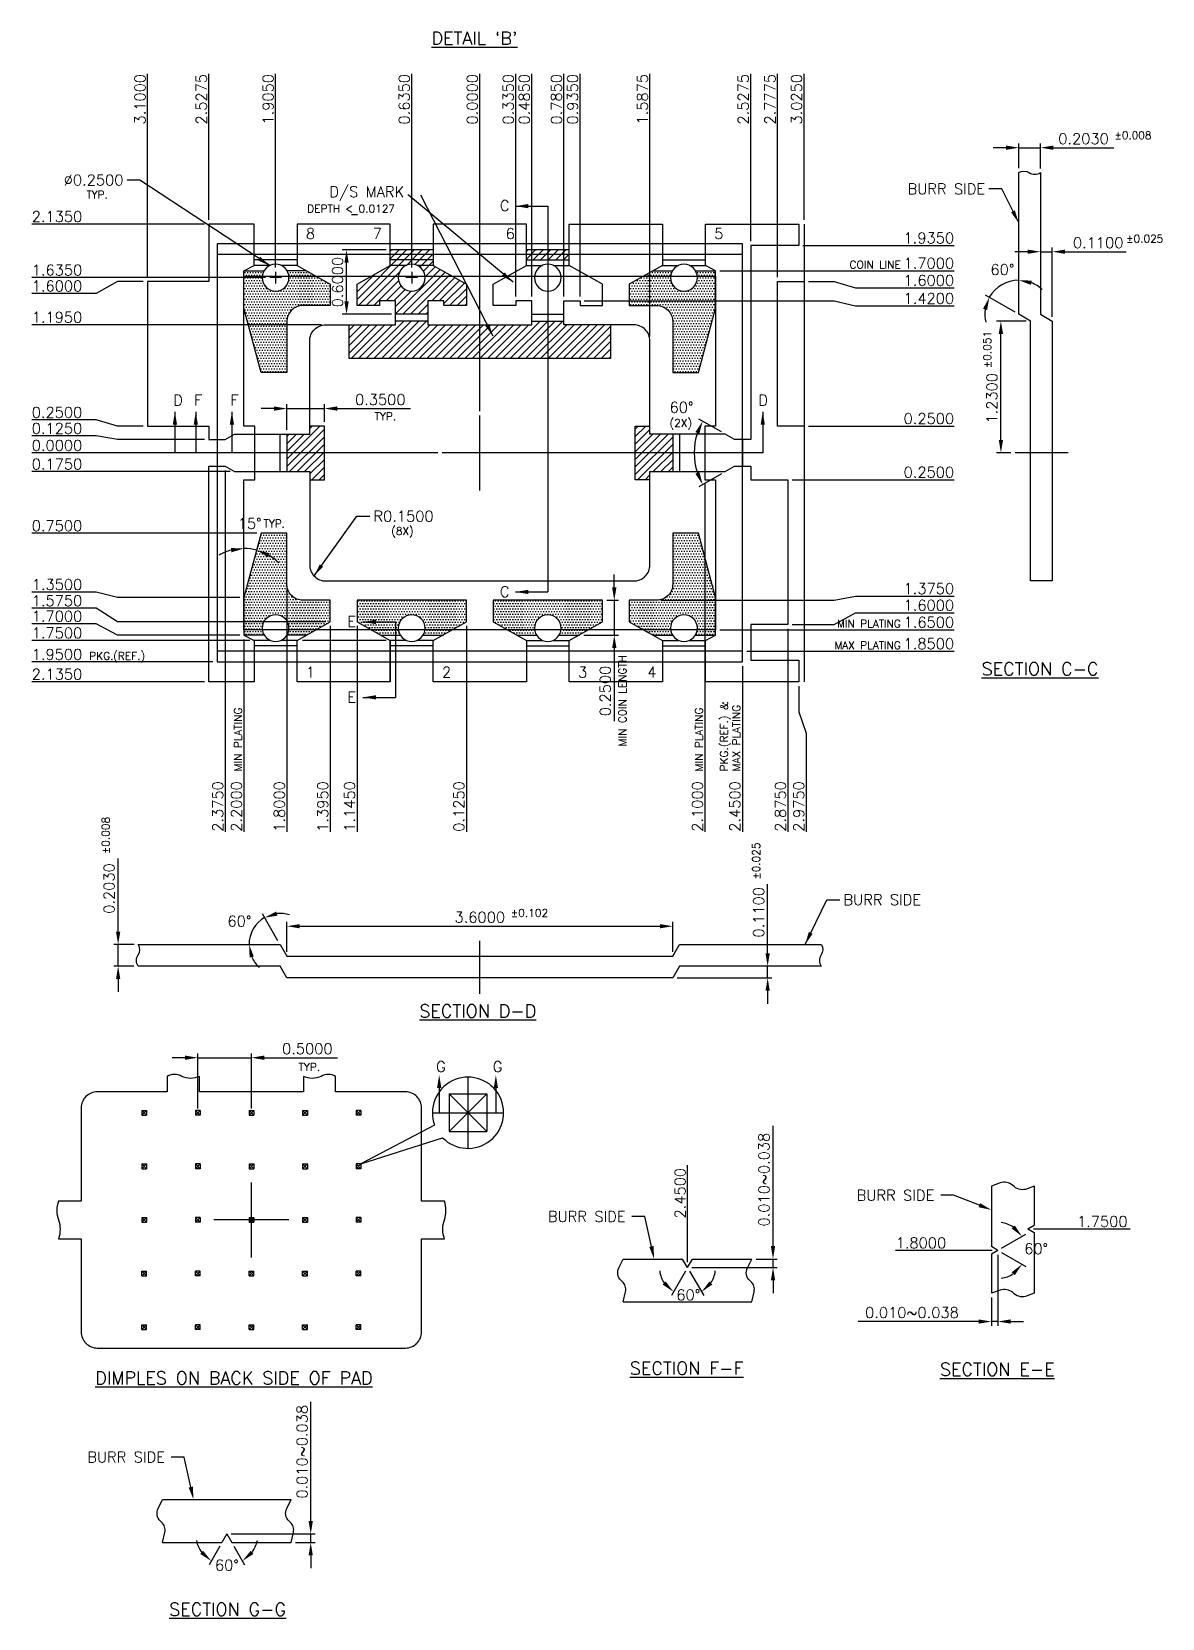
# Model space of a CAD drawing. Extents: x 282 to 546, y 13 to 383.
import ezdxf
from ezdxf.enums import TextEntityAlignment as Align
from ezdxf.lldxf.tags import DXFTag

# ---------------------------------------------------------------- set-up
doc = ezdxf.new("R2010")
doc.units = 0
doc.header["$LTSCALE"] = 8
doc.header["$MEASUREMENT"] = 0
for name, color, linetype in [('CEN', 2, 'CENTER'), ('COIN-LINE', 4, 'Continuous'), ('DIM', 7, 'Continuous'), ('LF-LINE', 1, 'Continuous'), ('PKG-OUT', 3, 'HIDDEN')]:
    doc.layers.add(name, color=color, linetype=linetype)
doc.styles.add('ROMANS', font='romans', dxfattribs={"height": 2.5})
doc.styles.add('SIMPLEX', font='SIMPLEX', dxfattribs={"height": 2.5})
doc.styles.get("Standard").update_dxf_attribs({"font": 'SIMPLEX', "height": 3})
tags = doc.linetypes.add('CENTER', pattern=[2, 1.25, -0.25, 0.25, -0.25]).pattern_tags.tags
tags[10:11] = [DXFTag(74, 4), DXFTag(75, 0), DXFTag(340, '0'), DXFTag(46, 1.0), DXFTag(50, 0.0), DXFTag(44, 0.0), DXFTag(45, 0.0)]
tags[8:9] = [DXFTag(74, 4), DXFTag(75, 0), DXFTag(340, '0'), DXFTag(46, 1.0), DXFTag(50, 0.0), DXFTag(44, 0.0), DXFTag(45, 0.0)]
tags[6:7] = [DXFTag(74, 4), DXFTag(75, 0), DXFTag(340, '0'), DXFTag(46, 1.0), DXFTag(50, 0.0), DXFTag(44, 0.0), DXFTag(45, 0.0)]
tags[4:5] = [DXFTag(74, 4), DXFTag(75, 0), DXFTag(340, '0'), DXFTag(46, 1.0), DXFTag(50, 0.0), DXFTag(44, 0.0), DXFTag(45, 0.0)]
tags = doc.linetypes.add('HIDDEN', pattern=[0.375, 0.25, -0.125]).pattern_tags.tags
tags[6:7] = [DXFTag(74, 4), DXFTag(75, 0), DXFTag(340, '0'), DXFTag(46, 1.0), DXFTag(50, 0.0), DXFTag(44, 0.0), DXFTag(45, 0.0)]
tags[4:5] = [DXFTag(74, 4), DXFTag(75, 0), DXFTag(340, '0'), DXFTag(46, 1.0), DXFTag(50, 0.0), DXFTag(44, 0.0), DXFTag(45, 0.0)]
doc.dimstyles.get("Standard").update_dxf_attribs({"dimtxt": 0.18, "dimasz": 0.18, "dimexe": 0.18, "dimexo": 0.0625, "dimgap": 0.09, "dimtad": 0, "dimtih": 1, "dimtoh": 1, "dimdec": 4, "dimzin": 0, "dimdsep": 46, "dimtxsty": 'Standard', "dimcen": 0.09, "dimadec": 0, "dimazin": 0, "dimtfac": 1, "dimtdec": 4, "dimtofl": 0, "dimtmove": 0, "dimatfit": 3, "dimfxl": 1, "dimtolj": 1, "dimtzin": 0, "dimarcsym": 0})
pattern_1 = [(0, (272, 8.4643), (0.3125, 0.625), [0, -0.625])]

# ---------------------------------------------------------------- blocks, each defined once
blk = doc.blocks.new('INT2')
for p, q in [((-1.705, 1.8), (-2.105, 1.8)), ((-0.435, 1.8), (-0.835, 1.8)), ((0.435, 1.8), (0.835, 1.8)), ((1.705, 1.8), (2.105, 1.8)), ((-0.485, 1.294), (-0.785, 1.294)), ((-0.485, 1.23), (-0.785, 1.23)), ((0.485, 1.294), (0.785, 1.294)), ((0.485, 1.23), (0.785, 1.23)), ((-1.864, 0.175), (-1.864, -0.175)), ((-1.8, 0.175), (-1.8, -0.175)), ((1.8, 0.175), (1.8, -0.175)), ((1.864, 0.175), (1.864, -0.175)), ((-2.45, 0.125), (-2.45, -0.125)), ((2.45, 0.125), (2.45, -0.125)), ((-0.835, -2.135), (-0.835, -1.75)), ((0.835, -2.135), (0.835, -1.75)), ((-1.705, -1.8), (-2.105, -1.8)), ((-0.435, -1.8), (-0.835, -1.8)), ((0.435, -1.8), (0.835, -1.8)), ((1.705, -1.8), (2.105, -1.8))]:
    blk.add_line(p, q)
for points in [[(-0.935, 1.42), (-0.935, 1.375), (-1.145, 1.375), (-1.145, 1.575), (-0.835, 1.75), (-0.835, 2.135), (-1.705, 2.135), (-1.705, 1.75), (-1.395, 1.575), (-1.395, 1.375), (-1.65, 1.375, 0.414214), (-1.8, 1.225), (-1.8, 0.75), (-2.039, 0.75), (-2.2, 1.35), (-2.2, 1.7), (-2.105, 1.75), (-2.105, 2.135), (-2.975, 2.135), (-2.975, 1.935), (-2.528, 1.935), (-2.528, 0.125), (-2.375, 0.125), (-2.288, 0.175), (-1.587, 0.175), (-1.587, 1.045, -0.414214), (-1.437, 1.195), (-0.785, 1.195), (-0.785, 1.42)], [(3.1, 1.6), (3.1, 0.25), (2.527, 0.25), (2.527, 0.125), (2.375, 0.125), (2.288, 0.175), (1.587, 0.175), (1.587, 1.045, 0.414214), (1.437, 1.195), (0.785, 1.195), (0.785, 1.42), (0.935, 1.42), (0.935, 1.375), (1.145, 1.375), (1.145, 1.575), (0.835, 1.75), (0.835, 2.135), (1.705, 2.135), (1.705, 1.75), (1.395, 1.575), (1.395, 1.375), (1.65, 1.375, -0.414214), (1.8, 1.225), (1.8, 0.75), (2.039, 0.75), (2.2, 1.35), (2.2, 1.7), (2.105, 1.75), (2.105, 2.135), (2.527, 2.135), (2.527, 1.6)], [(-2.528, -0.25), (-2.875, -0.25), (-2.875, -1.6), (-2.528, -1.6), (-2.528, -1.935), (-2.975, -1.935), (-2.975, -2.135), (-2.105, -2.135), (-2.105, -1.75), (-2.2, -1.7), (-2.2, -1.35), (-2.039, -0.75), (-1.8, -0.75), (-1.8, -1.225, 0.414214), (-1.65, -1.375), (-1.395, -1.375), (-1.395, -1.575), (-1.705, -1.75), (-1.705, -2.135), (-0.835, -2.135), (-0.835, -1.75), (-1.145, -1.575), (-1.145, -1.375), (-0.125, -1.375), (-0.125, -1.575), (-0.435, -1.75), (-0.435, -2.135), (0.435, -2.135), (0.435, -1.75), (0.125, -1.575), (0.125, -1.375), (1.145, -1.375), (1.145, -1.575), (0.835, -1.75), (0.835, -2.135), (1.705, -2.135), (1.705, -1.75), (1.395, -1.575), (1.395, -1.375), (1.65, -1.375, 0.414214), (1.8, -1.225), (1.8, -0.75), (2.039, -0.75), (2.2, -1.35), (2.2, -1.7), (2.105, -1.75), (2.105, -2.135), (2.527, -2.135), (2.527, -0.125), (2.375, -0.125), (2.288, -0.175), (1.587, -0.175), (1.587, -1.045, -0.414214), (1.437, -1.195), (-1.437, -1.195, -0.414214), (-1.587, -1.045), (-1.587, -0.175), (-2.288, -0.175), (-2.375, -0.125), (-2.528, -0.125)]]:
    blk.add_lwpolyline(points, format="xyb", close=True)
blk.add_lwpolyline([(-0.125, 1.575), (-0.435, 1.75), (-0.435, 2.135), (0.435, 2.135), (0.435, 1.75), (0.125, 1.575), (0.125, 1.375), (0.335, 1.375), (0.335, 1.42), (0.485, 1.42), (0.485, 1.195), (-0.485, 1.195), (-0.485, 1.42), (-0.335, 1.42), (-0.335, 1.375), (-0.125, 1.375)], close=True)
blk.add_lwpolyline([(-3.025, 0.25), (-2.778, 0.25), (-2.778, 1.6), (-3.025, 1.6)])
for centre in [(-1.905, 1.635), (-0.635, 1.635), (0.635, 1.635), (1.905, 1.635), (-1.905, -1.635), (-0.635, -1.635), (0.635, -1.635), (1.905, -1.635)]:
    blk.add_circle(centre, 0.125)
at = {"layer": 'COIN-LINE'}
for p, q in [((-2.012, 1.7), (-2.2, 1.7)), ((-1.616, 1.7), (-1.798, 1.7)), ((1.616, 1.7), (1.798, 1.7)), ((2.2, 1.7), (2.012, 1.7)), ((-2.012, -1.7), (-2.2, -1.7)), ((-1.616, -1.7), (-1.798, -1.7)), ((-0.742, -1.7), (-0.93, -1.7)), ((-0.346, -1.7), (-0.528, -1.7)), ((0.528, -1.7), (0.34, -1.7)), ((0.924, -1.7), (0.742, -1.7)), ((1.616, -1.7), (1.798, -1.7)), ((2.012, -1.7), (2.2, -1.7))]:
    blk.add_line(p, q, dxfattribs=at)
at = {"layer": 'PKG-OUT'}
for p, q in [((-1.954, 1.75), (-2.105, 1.75)), ((-1.705, 1.75), (-1.856, 1.75)), ((-0.684, 1.75), (-0.835, 1.75)), ((-0.435, 1.75), (-0.586, 1.75)), ((0.435, 1.75), (0.586, 1.75)), ((0.684, 1.75), (0.835, 1.75)), ((1.705, 1.75), (1.856, 1.75)), ((1.954, 1.75), (2.105, 1.75)), ((-1.954, -1.75), (-2.105, -1.75)), ((-1.705, -1.75), (-1.856, -1.75)), ((-0.684, -1.75), (-0.835, -1.75)), ((-0.435, -1.75), (-0.586, -1.75)), ((0.435, -1.75), (0.586, -1.75)), ((0.684, -1.75), (0.835, -1.75)), ((1.705, -1.75), (1.856, -1.75)), ((1.954, -1.75), (2.105, -1.75))]:
    blk.add_line(p, q, dxfattribs=at)
blk.add_lwpolyline([(-2.45, -1.95), (-2.45, 1.95), (2.45, 1.95), (2.45, -1.95)], close=True, dxfattribs=at)

msp = doc.modelspace()

# ---------------------------------------------------------------- hatches: boundary and pattern name
h = msp.add_hatch()
h.set_pattern_fill('ANSI31', color=256, scale=10, style=0)
h.set_pattern_definition([(45, (272, 8.4643), (-0.8838835, 0.8838835), [])])
h.paths.add_polyline_path([(375.92, 331.38), (375.92, 332.47), (365.92, 332.47), (365.92, 331.38)])
h.paths.add_polyline_path([(375.92, 330.13), (375.92, 331.38), (365.92, 331.38), (365.92, 330.13)])
h.paths.add_polyline_path([(365.92, 330.13), (365.92, 328.88), (369.69, 328.88, -0.204124), (372.14, 328.88), (375.92, 328.88), (375.92, 330.13)])
h.paths.add_polyline_path([(365.92, 328.88), (361.49, 326.38), (367.81, 326.38, -0.268108), (369.69, 328.88)])
h.paths.add_polyline_path([(361.49, 326.38), (358.17, 324.51), (358.17, 319.51), (363.42, 319.51), (363.42, 320.63), (367.17, 320.63), (367.17, 317.47), (374.67, 317.47), (374.67, 320.63), (378.42, 320.63), (378.42, 319.51), (383.67, 319.51), (383.67, 324.51), (380.35, 326.38), (374.02, 326.38, -0.030082), (374.04, 326.01, -1.062029), (367.81, 326.38)])
h.paths.add_polyline_path([(380.35, 326.38), (375.92, 328.88), (372.14, 328.88, -0.268108), (374.02, 326.38)])
h.paths.add_polyline_path([(407.67, 331.38), (407.67, 332.47), (397.67, 332.47), (397.67, 331.38)])
h.paths.add_polyline_path([(407.67, 330.13), (407.67, 331.38), (397.67, 331.38), (397.67, 330.13)])
h.paths.add_polyline_path([(389.92, 319.51), (395.17, 319.51), (395.17, 320.63), (398.92, 320.63), (398.92, 317.47), (406.42, 317.47), (406.42, 320.63), (410.17, 320.63), (410.17, 319.51), (415.42, 319.51), (415.42, 324.51), (407.67, 328.88), (403.89, 328.88, -0.300614), (405.79, 326.01, -1), (399.54, 326.01, -0.300614), (401.44, 328.88), (397.67, 328.88), (389.92, 324.51)])
h.paths.add_polyline_path([(399.56, 326.38, -0.268108), (401.44, 328.88), (397.67, 328.88), (393.24, 326.38)], flags=17)
h.paths.add_polyline_path([(398.92, 320.63), (398.92, 317.47), (406.42, 317.47), (406.42, 320.63), (410.17, 320.63), (410.17, 319.51), (415.42, 319.51), (415.42, 324.51), (412.1, 326.38), (405.77, 326.38, -0.030082), (405.79, 326.01, -1.062029), (399.56, 326.38), (393.24, 326.38), (389.92, 324.51), (389.92, 319.51), (395.17, 319.51), (395.17, 320.63)], flags=17)
h.paths.add_polyline_path([(412.1, 326.38), (407.67, 328.88), (403.89, 328.88, -0.268108), (405.77, 326.38)], flags=17)
h.paths.add_polyline_path([(386.79, 307.13), (386.79, 315.01), (374.67, 315.01), (374.67, 315.88), (367.17, 315.88), (367.17, 315.01), (356.29, 315.01), (356.29, 307.13)])
h.paths.add_polyline_path([(417.29, 307.13), (417.29, 315.01), (406.42, 315.01), (406.42, 315.88), (398.92, 315.88), (398.92, 315.01), (386.79, 315.01), (386.79, 307.13)])
h = msp.add_hatch()
h.set_pattern_fill('ANSI31', color=256, scale=10, style=0)
h.set_pattern_definition([(45, (272, 0), (-0.8838835, 0.8838835), [])])
h.paths.add_polyline_path([(350.54, 291.38), (347.1, 291.38), (347.1, 289.51), (341.79, 289.51), (341.79, 285.13), (350.54, 285.13)])
h.paths.add_polyline_path([(350.54, 285.13), (341.79, 285.13), (341.79, 280.76), (347.1, 280.76), (347.1, 278.88), (350.54, 278.88)])
h.paths.add_polyline_path([(431.79, 289.51), (426.48, 289.51), (426.48, 291.38), (423.04, 291.38), (423.04, 285.13), (431.79, 285.13)])
h.paths.add_polyline_path([(431.79, 285.13), (423.04, 285.13), (423.04, 278.88), (426.48, 278.88), (426.48, 280.76), (431.79, 280.76)])
at = {"layer": 'COIN-LINE'}
h = msp.add_hatch(dxfattribs=at)
h.set_pattern_fill('DOTS', color=256, scale=10, style=0)
h.set_pattern_definition(pattern_1)
h.paths.add_polyline_path([(331.79, 327.63), (331.79, 326.38), (336.06, 326.38, -0.107046), (336.5, 327.63)])
h.paths.add_polyline_path([(341.84, 327.63, -0.107046), (342.27, 326.38), (348.6, 326.38), (346.38, 327.63)])
h.paths.add_polyline_path([(342.27, 326.38, -0.030082), (342.29, 326.01, -1), (336.04, 326.01), (331.79, 326.01), (331.79, 318.88), (332.83, 315.01), (341.79, 315.01), (341.79, 315.76, -0.414214), (345.54, 319.51), (351.92, 319.51), (351.92, 324.51), (348.6, 326.38)])
h.paths.add_polyline_path([(336.04, 326.01, -0.030082), (336.06, 326.38), (331.79, 326.38), (331.79, 326.01)])
h.paths.add_polyline_path([(332.83, 315.01), (335.81, 303.88), (341.79, 303.88), (341.79, 315.01)])
h = msp.add_hatch(dxfattribs=at)
h.set_pattern_fill('DOTS', color=256, scale=10, style=0)
h.set_pattern_definition(pattern_1)
h.paths.add_polyline_path([(439.42, 310.02), (439.42, 326.38), (437.52, 326.38, -0.030082), (437.54, 326.01, -0.48712), (433.67, 322.97), (433.67, 303.88), (437.77, 303.88)])
h.paths.add_polyline_path([(441.79, 318.88), (441.79, 326.38), (439.42, 326.38), (439.42, 310.02)])
h.paths.add_polyline_path([(433.67, 322.97, -0.344881), (431.29, 326.01, -0.030082), (431.31, 326.38), (426.48, 326.38), (426.48, 319.51), (428.04, 319.51, -0.414214), (431.79, 315.76), (431.79, 303.88), (433.67, 303.88)])
h.paths.add_polyline_path([(426.48, 319.51), (426.48, 326.38), (424.99, 326.38), (421.67, 324.51), (421.67, 319.51)])
h.paths.add_polyline_path([(424.99, 326.38), (426.48, 326.38), (426.48, 327.22)])
h.paths.add_polyline_path([(431.31, 326.38, -0.107046), (431.75, 327.63), (427.2, 327.63), (426.48, 327.22), (426.48, 326.38)])
h.paths.add_polyline_path([(439.42, 326.38), (439.42, 327.63), (437.09, 327.63, -0.107046), (437.52, 326.38)])
h.paths.add_polyline_path([(441.79, 326.38), (441.79, 327.63), (439.42, 327.63), (439.42, 326.38)])
h = msp.add_hatch(dxfattribs=at)
h.set_pattern_fill('DOTS', color=256, scale=10, style=0)
h.set_pattern_definition(pattern_1)
h.paths.add_polyline_path([(335.81, 266.38), (331.79, 251.38), (331.79, 245.76), (336.43, 245.76, -0.825852), (342.27, 243.88), (348.6, 243.88), (351.92, 245.76), (351.92, 250.76), (345.54, 250.76, -0.414214), (341.79, 254.51), (341.79, 266.38)])
h.paths.add_polyline_path([(336.06, 243.88, -0.030082), (336.04, 244.26, -0.125821), (336.43, 245.76), (331.79, 245.76), (331.79, 243.88)], flags=0)
h.paths.add_polyline_path([(336.5, 242.63, -0.107046), (336.06, 243.88), (331.79, 243.88), (331.79, 242.63)])
h.paths.add_polyline_path([(346.38, 242.63), (348.6, 243.88), (342.27, 243.88, -0.107046), (341.84, 242.63)])
h = msp.add_hatch(dxfattribs=at)
h.set_pattern_fill('DOTS', color=256, scale=10, style=0)
h.set_pattern_definition(pattern_1)
h.paths.add_polyline_path([(431.79, 254.51, -0.414214), (428.04, 250.76), (421.67, 250.76), (421.67, 245.76), (424.99, 243.88), (431.31, 243.88, -0.030082), (431.29, 244.26, -1.062029), (437.52, 243.88), (439.29, 243.88), (439.29, 260.71), (437.77, 266.38), (431.79, 266.38)])
h.paths.add_polyline_path([(439.29, 243.88), (441.79, 243.88), (441.79, 251.38), (439.29, 260.71)])
h.paths.add_polyline_path([(441.79, 242.63), (441.79, 243.88), (439.29, 243.88), (439.29, 242.63)])
h.paths.add_polyline_path([(439.29, 242.63), (439.29, 243.88), (437.52, 243.88, -0.107046), (437.09, 242.63)])
h.paths.add_polyline_path([(431.75, 242.63, -0.107046), (431.31, 243.88), (424.99, 243.88), (427.2, 242.63)])
h = msp.add_hatch(dxfattribs=at)
h.set_pattern_fill('DOTS', color=256, scale=10, style=0)
h.set_pattern_definition([(0, (272, 0), (0.3125, 0.625), [0, -0.625])])
h.paths.add_polyline_path([(383.67, 250.76), (358.17, 250.76), (358.17, 245.76), (361.49, 243.88), (367.81, 243.88, -0.030082), (367.79, 244.26, -1), (374.04, 244.26, -0.030082), (374.02, 243.88), (380.35, 243.88), (383.67, 245.76)])
h.paths.add_polyline_path([(367.81, 243.88), (361.49, 243.88), (363.7, 242.63), (368.25, 242.63, -0.107046)])
h.paths.add_polyline_path([(380.35, 243.88), (374.02, 243.88, -0.107046), (373.59, 242.63), (378.13, 242.63)])
h.paths.add_polyline_path([(415.42, 250.76), (389.92, 250.76), (389.92, 245.76), (393.24, 243.88), (399.56, 243.88, -0.030082), (399.54, 244.26, -1), (405.79, 244.26, -0.030082), (405.77, 243.88), (412.1, 243.88), (415.42, 245.76)])
h.paths.add_polyline_path([(399.56, 243.88), (393.24, 243.88), (395.45, 242.63), (400, 242.63, -0.107046)])
h.paths.add_polyline_path([(412.1, 243.88), (405.77, 243.88, -0.107046), (405.34, 242.63), (409.88, 242.63)])

# ---------------------------------------------------------------- linework, layer by layer
for p, q in [((375.92, 332.47), (365.92, 332.47)), ((407.67, 332.47), (397.67, 332.47)), ((455.18, 100.11), (455.18, 128.14)), ((451.24, 97.11), (456.18, 97.11)), ((455.18, 95.11), (455.18, 97.11)), ((436.24, 95.11), (456.18, 95.11)), ((455.18, 92.11), (455.18, 89.11))]:
    msp.add_line(p, q)
for points in [[(417.29, 315.01), (417.29, 307.13), (356.29, 307.13), (356.29, 315.01)], [(347.1, 278.88), (350.54, 278.88), (350.54, 291.38), (347.1, 291.38)], [(426.48, 278.88), (423.04, 278.88), (423.04, 291.38), (426.48, 291.38)]]:
    msp.add_lwpolyline(points)
for points in [[(454.68, 100.11), (455.68, 100.11), (455.18, 97.11)], [(454.68, 92.11), (455.68, 92.11), (455.18, 95.11)]]:
    msp.add_solid(points)
at = {"layer": 'CEN'}
for p, q in [((462.42, 338.51), (462.42, 231.76)), ((340.55, 326.01), (337.79, 326.01)), ((339.17, 327.39), (339.17, 324.63)), ((372.3, 326.01), (369.54, 326.01)), ((370.92, 327.39), (370.92, 324.63)), ((386.79, 276.38), (386.79, 293.88)), ((452.79, 285.13), (378.04, 285.13)), ((523.99, 285.13), (511.68, 285.13)), ((386.79, 158.98), (386.79, 171.29)), ((384.04, 139.52), (384.04, 122.9)), ((375.73, 131.21), (392.34, 131.21)), ((333.53, 97.47), (333.53, 114.97)), ((342.28, 106.22), (324.78, 106.22))]:
    msp.add_line(p, q, dxfattribs=at)
at = {"layer": 'COIN-LINE'}
for p, q in [((309.29, 345.51), (309.29, 350.51)), ((323.6, 345.51), (323.6, 350.51)), ((339.17, 345.51), (339.17, 350.51)), ((370.92, 345.51), (370.92, 350.51)), ((386.79, 345.51), (386.79, 350.51)), ((395.17, 345.51), (395.17, 350.51)), ((398.92, 345.51), (398.92, 350.51)), ((406.42, 345.51), (406.42, 350.51)), ((410.17, 345.51), (410.17, 350.51)), ((426.48, 345.51), (426.48, 350.51)), ((449.98, 345.51), (449.98, 350.51)), ((456.23, 345.51), (456.23, 350.51)), ((462.42, 345.51), (462.42, 350.51)), ((302.29, 338.51), (297.29, 338.51)), ((469.42, 333.51), (474.42, 333.51)), ((302.29, 326.01), (297.29, 326.01)), ((469.42, 327.63), (474.42, 327.63)), ((302.29, 325.13), (297.29, 322.31)), ((469.42, 325.13), (474.42, 323.62)), ((469.42, 320.63), (474.42, 319.42)), ((302.29, 315.01), (297.29, 315.01)), ((302.29, 291.38), (297.29, 292.82)), ((302.29, 288.26), (297.29, 289.08)), ((469.42, 291.38), (474.42, 291.38)), ((302.29, 285.13), (297.29, 285.13)), ((302.29, 280.76), (297.29, 280.76)), ((469.42, 278.88), (474.42, 278.88)), ((302.29, 266.38), (297.29, 266.38)), ((302.29, 251.38), (297.29, 252.67)), ((469.42, 250.76), (474.42, 251.72)), ((302.29, 245.76), (297.29, 248.9)), ((302.29, 242.63), (297.29, 245.27)), ((469.42, 245.13), (474.42, 247.84)), ((302.29, 241.38), (297.29, 241.38)), ((469.42, 243.88), (474.42, 243.88)), ((469.42, 238.88), (474.42, 238.88)), ((302.29, 236.38), (297.29, 236.38)), ((302.29, 231.76), (297.29, 231.76)), ((327.42, 224.76), (327.42, 219.76)), ((331.79, 224.76), (331.79, 219.76)), ((341.79, 224.76), (341.79, 219.76)), ((351.92, 224.76), (351.92, 219.76)), ((358.17, 224.76), (358.17, 219.76)), ((383.67, 224.76), (383.67, 219.76)), ((439.29, 224.76), (439.29, 219.76)), ((448.04, 224.76), (448.04, 219.76)), ((458.67, 224.76), (458.67, 219.76)), ((461.17, 224.76), (462.92, 219.76))]:
    msp.add_line(p, q, dxfattribs=at)
for points in [[(515.24, 255.26), (515.24, 315.88), (512.49, 317.47), (512.49, 350.52, -0.290764), (514.93, 350.5, 0.296651), (517.56, 350.5), (517.56, 317.47), (520.31, 315.88), (520.31, 255.26)], [(307.15, 170.48), (340.2, 170.48), (341.79, 167.73), (431.79, 167.73), (433.38, 170.48), (466.43, 170.48, -0.290764), (466.41, 168.03, 0.296651), (466.41, 165.41), (433.38, 165.41), (431.79, 162.66), (341.79, 162.66), (340.2, 165.41), (307.12, 165.41, -0.296651), (307.12, 168.03, 0.290764)]]:
    msp.add_lwpolyline(points, format="xyb", close=True, dxfattribs=at)
at = {"layer": 'DIM'}
for p, q in [((309.29, 350.51), (309.29, 373.51)), ((323.6, 350.51), (323.6, 373.51)), ((339.17, 350.51), (339.17, 373.51)), ((370.92, 350.51), (370.92, 373.51)), ((386.79, 350.51), (386.79, 373.51)), ((395.17, 350.51), (395.17, 373.51)), ((398.92, 350.51), (398.92, 373.51)), ((406.42, 350.51), (406.42, 373.51)), ((410.17, 350.51), (410.17, 373.51)), ((426.48, 350.51), (426.48, 373.51)), ((449.98, 350.51), (449.98, 373.51)), ((456.23, 350.51), (456.23, 373.51)), ((462.42, 350.51), (462.42, 373.51)), ((509.49, 356.32), (506.49, 356.32)), ((512.49, 351.52), (512.49, 357.32)), ((512.49, 356.32), (517.56, 356.32)), ((517.56, 351.5), (517.56, 357.32)), ((520.56, 356.32), (534.64, 356.32)), ((309.29, 326.13), (309.29, 345.51)), ((323.6, 339.51), (323.6, 345.51)), ((339.17, 328.39), (339.17, 345.51)), ((370.92, 328.39), (370.92, 345.51)), ((386.79, 294.88), (386.79, 345.51)), ((395.17, 321.63), (395.17, 345.51)), ((398.92, 321.63), (398.92, 345.51)), ((406.42, 321.63), (406.42, 345.51)), ((410.17, 321.63), (410.17, 345.51)), ((426.48, 312.26), (426.48, 345.51)), ((449.98, 334.51), (449.98, 345.51)), ((456.23, 326.13), (456.23, 345.51)), ((462.42, 339.51), (462.42, 345.51)), ((356.84, 340.73), (358.24, 340.73)), ((297.29, 338.51), (282.29, 338.51)), ((322.6, 338.51), (302.29, 338.51)), ((462.17, 333.51), (469.42, 333.51)), ((474.42, 333.51), (497.42, 333.51)), ((520.31, 316.88), (520.31, 333.06)), ((364.92, 332.47), (354.72, 332.47)), ((355.72, 320.47), (355.72, 329.47)), ((514.56, 332.06), (511.56, 332.06)), ((517.56, 332.06), (520.31, 332.06)), ((523.31, 332.06), (537.58, 332.06)), ((297.29, 326.01), (282.29, 326.01)), ((336.79, 326.01), (302.29, 326.01)), ((442.79, 327.63), (469.42, 327.63)), ((474.42, 327.63), (497.42, 327.63)), ((297.29, 322.31), (282.29, 322.31)), ((308.29, 325.13), (302.29, 325.13)), ((463.42, 325.13), (469.42, 325.13)), ((474.42, 323.62), (497.42, 323.62)), ((411.17, 320.63), (469.42, 320.63)), ((474.42, 319.42), (497.42, 319.42)), ((511.62, 317.97), (504.76, 321.93)), ((297.29, 315.01), (282.29, 315.01)), ((349.85, 315.01), (302.29, 315.01)), ((366.17, 317.47), (354.72, 317.47)), ((514.24, 315.88), (507.33, 315.88)), ((508.33, 288.13), (508.33, 312.88)), ((341.79, 290.51), (341.79, 296.47)), ((350.54, 292.38), (350.54, 296.47)), ((297.29, 292.82), (282.29, 292.82)), ((338.79, 295.47), (335.79, 295.47)), ((341.79, 295.47), (350.54, 295.47)), ((353.54, 295.47), (370.62, 295.47)), ((443.14, 290.01), (437.9, 293.03)), ((297.29, 289.08), (282.29, 289.08)), ((308.29, 291.38), (302.29, 291.38)), ((463.42, 291.38), (469.42, 291.38)), ((474.42, 291.38), (497.42, 291.38)), ((297.29, 285.13), (282.29, 285.13)), ((322.6, 288.26), (302.29, 288.26)), ((377.04, 285.13), (302.29, 285.13)), ((510.68, 285.13), (507.33, 285.13)), ((297.29, 280.76), (282.29, 280.76)), ((328.58, 280.76), (302.29, 280.76)), ((327.42, 281.01), (327.42, 224.76)), ((443.14, 280.26), (437.9, 277.24)), ((439.29, 277.88), (439.29, 224.76)), ((459.67, 278.88), (469.42, 278.88)), ((474.42, 278.88), (497.42, 278.88)), ((297.29, 266.38), (282.29, 266.38)), ((334.81, 266.38), (302.29, 266.38)), ((418.16, 253.76), (418.16, 256.76)), ((297.29, 252.67), (282.29, 252.67)), ((341.79, 254.13), (341.79, 224.76)), ((474.42, 251.72), (497.42, 251.72)), ((297.29, 248.9), (282.29, 248.9)), ((330.79, 251.38), (302.29, 251.38)), ((416.42, 250.76), (419.16, 250.76)), ((418.16, 250.76), (418.16, 242.63)), ((429.04, 250.76), (469.42, 250.76)), ((297.29, 245.27), (282.29, 245.27)), ((350.92, 245.76), (302.29, 245.76)), ((351.92, 244.76), (351.92, 224.76)), ((358.17, 244.76), (358.17, 224.76)), ((383.67, 244.76), (383.67, 224.76)), ((459.67, 245.13), (469.42, 245.13)), ((474.42, 247.84), (497.42, 247.84)), ((297.29, 241.38), (282.29, 241.38)), ((330.79, 242.63), (302.29, 242.63)), ((333.17, 241.38), (302.29, 241.38)), ((331.79, 241.63), (331.79, 224.76)), ((364.92, 241.38), (345.47, 241.38)), ((411.04, 242.63), (419.16, 242.63)), ((442.79, 243.88), (469.42, 243.88)), ((458.67, 244.13), (458.67, 224.76)), ((474.42, 243.88), (497.42, 243.88)), ((418.16, 239.63), (418.16, 222.55)), ((449.04, 238.88), (469.42, 238.88)), ((474.42, 238.88), (497.42, 238.88)), ((297.29, 236.38), (282.29, 236.38)), ((324.54, 236.38), (302.29, 236.38)), ((448.04, 235.38), (448.04, 224.76)), ((297.29, 231.76), (282.29, 231.76)), ((322.6, 231.76), (302.29, 231.76)), ((461.17, 230.76), (461.17, 224.76)), ((327.42, 219.76), (327.42, 196.76)), ((331.79, 219.76), (331.79, 196.76)), ((341.79, 219.76), (341.79, 196.76)), ((351.92, 219.76), (351.92, 196.76)), ((358.17, 219.76), (358.17, 196.76)), ((383.67, 219.76), (383.67, 196.76)), ((439.29, 219.76), (439.29, 196.76)), ((448.04, 219.76), (448.04, 196.76)), ((458.67, 219.76), (458.67, 196.76)), ((462.92, 219.76), (462.92, 196.76)), ((302.44, 173.48), (302.44, 190.56)), ((453.93, 168.41), (453.93, 184.53)), ((339.7, 171.35), (336.09, 177.61)), ((341.79, 168.73), (341.79, 175.73)), ((344.79, 174.73), (428.79, 174.73)), ((431.79, 168.73), (431.79, 175.73)), ((306.15, 170.48), (301.44, 170.48)), ((302.44, 165.41), (302.44, 170.48)), ((306.12, 165.41), (301.44, 165.41)), ((453.93, 162.66), (453.93, 165.41)), ((302.44, 162.41), (302.44, 159.41)), ((432.79, 162.66), (454.93, 162.66)), ((453.93, 159.66), (453.93, 156.66)), ((321.03, 132.22), (321.03, 145.06)), ((333.53, 132.22), (333.53, 145.06)), ((318.03, 144.06), (315.03, 144.06)), ((321.03, 144.06), (333.53, 144.06)), ((336.53, 144.06), (353.61, 144.06)), ((377.33, 137.02), (377.33, 131.21)), ((390.54, 137.02), (390.54, 131.21)), ((435.24, 96.39), (435.24, 118.96)), ((497.3, 111.98), (494.3, 111.98)), ((503.31, 109.65), (497.3, 111.98)), ((425.29, 107.02), (422.29, 107.02)), ((426.82, 100.04), (425.29, 107.02)), ((515.9, 104.12), (538.46, 104.12)), ((508.47, 99.62), (514.13, 102.89)), ((506.32, 99.12), (483.75, 99.12)), ((507.61, 98.12), (507.61, 81.52)), ((508.47, 98.62), (514.13, 95.36)), ((434.74, 94.24), (431.48, 88.59)), ((435.74, 94.24), (439.01, 88.59)), ((506.11, 88.12), (506.11, 81.52)), ((503.11, 82.52), (475.07, 82.52)), ((507.61, 82.52), (506.11, 82.52)), ((510.61, 82.52), (513.61, 82.52)), ((347.36, 38.98), (347.36, 63.81)), ((317.85, 50.9), (314.85, 50.9)), ((319.38, 43.91), (317.85, 50.9)), ((347.36, 35.98), (347.36, 38.98)), ((326.15, 30.11), (323.66, 25.81)), ((328.84, 32.98), (348.36, 32.98)), ((329.46, 30.11), (331.94, 25.81)), ((343.84, 30.98), (348.36, 30.98)), ((347.36, 30.98), (347.36, 32.98)), ((347.36, 27.98), (347.36, 24.98))]:
    msp.add_line(p, q, dxfattribs=at)
for centre, radius, start, end in [((512.49, 317.47), 7.93, 90, 150), ((512.49, 317.47), 7.93, 46.3684, 68.1842), ((512.49, 317.47), 7.93, 171.8158, 193.6316), ((451.58, 285.13), 14.79, 161.6403, 198.3597), ((331.79, 251.38), 11.46, 75, 90), ((331.79, 251.38), 11.46, 105.0437, 120.0874), ((331.79, 251.38), 11.46, 44.9126, 59.9563), ((340.2, 170.48), 7.23, 72.0944, 96.0472), ((340.2, 170.48), 7.23, 120, 180), ((340.2, 170.48), 7.23, 203.9528, 227.9056), ((507.61, 99.12), 6.53, 56.5755, 83.1509), ((435.24, 95.11), 6.53, 186.8491, 213.4245), ((435.24, 95.11), 6.53, 326.5755, 353.1509), ((507.61, 99.12), 6.53, 276.8491, 303.4245), ((327.8, 32.98), 7.28, 192.4094, 216.2047), ((327.8, 32.98), 7.28, 323.7953, 347.5906)]:
    msp.add_arc(centre, radius, start, end, dxfattribs=at)
for points in [[(509.49, 356.82), (509.49, 355.82), (512.49, 356.32)], [(520.56, 356.82), (520.56, 355.82), (517.56, 356.32)], [(355.22, 329.47), (356.22, 329.47), (355.72, 332.47)], [(514.56, 332.56), (514.56, 331.56), (517.56, 332.06)], [(523.31, 332.56), (523.31, 331.56), (520.31, 332.06)], [(515.34, 324.34), (515.53, 325.32), (512.49, 325.4)], [(355.22, 320.47), (356.22, 320.47), (355.72, 317.47)], [(504.17, 318.76), (505.11, 318.43), (505.62, 321.43)], [(507.83, 312.88), (508.83, 312.88), (508.33, 315.88)], [(338.79, 295.97), (338.79, 294.97), (341.79, 295.47)], [(353.54, 295.97), (353.54, 294.97), (350.54, 295.47)], [(437.08, 290), (438, 289.59), (438.77, 292.53)], [(507.83, 288.13), (508.83, 288.13), (508.33, 285.13)], [(438, 280.68), (437.08, 280.27), (438.77, 277.74)], [(328.75, 262.94), (328.88, 261.95), (331.79, 262.84)], [(337.34, 260.84), (337.72, 261.76), (334.76, 262.45)], [(417.66, 253.76), (418.66, 253.76), (418.16, 250.76)], [(417.66, 239.63), (418.66, 239.63), (418.16, 242.63)], [(339.6, 177.19), (339.29, 178.14), (336.59, 176.74)], [(344.79, 175.23), (344.79, 174.23), (341.79, 174.73)], [(428.79, 175.23), (428.79, 174.23), (431.79, 174.73)], [(301.94, 173.48), (302.94, 173.48), (302.44, 170.48)], [(333.11, 167.44), (334.09, 167.65), (332.98, 170.48)], [(453.43, 168.41), (454.43, 168.41), (453.93, 165.41)], [(301.94, 162.41), (302.94, 162.41), (302.44, 165.41)], [(453.43, 159.66), (454.43, 159.66), (453.93, 162.66)], [(318.03, 144.56), (318.03, 143.56), (321.03, 144.06)], [(336.53, 144.56), (336.53, 143.56), (333.53, 144.06)], [(376.83, 137.02), (377.83, 137.02), (377.33, 140.02)], [(377.45, 138.91), (377.51, 138.91), (377.48, 139.09)], [(390.04, 137.02), (391.04, 137.02), (390.54, 140.02)], [(390.66, 138.91), (390.72, 138.91), (390.69, 139.09)], [(503.49, 110.12), (503.13, 109.19), (506.11, 108.57)], [(511.57, 104.91), (510.84, 104.23), (513.26, 102.39)], [(427.31, 100.14), (426.33, 99.93), (427.46, 97.11)], [(510.84, 94.02), (511.57, 93.33), (513.26, 95.86)], [(429.45, 91.15), (430.14, 91.87), (431.98, 89.45)], [(440.35, 91.87), (441.03, 91.15), (438.51, 89.45)], [(503.11, 83.02), (503.11, 82.02), (506.11, 82.52)], [(510.61, 83.02), (510.61, 82.02), (507.61, 82.52)], [(319.87, 44.01), (318.89, 43.8), (320.02, 40.98)], [(346.86, 35.98), (347.86, 35.98), (347.36, 32.98)], [(346.86, 27.98), (347.86, 27.98), (347.36, 30.98)], [(322.26, 29.05), (321.6, 28.31), (324.16, 26.68)], [(334.01, 28.31), (333.34, 29.05), (331.44, 26.68)]]:
    msp.add_solid(points, dxfattribs=at)
at = {"layer": 'LF-LINE'}
for p, q in [((506.11, 114.12), (506.11, 99.99)), ((516.11, 114.12), (516.11, 104.99)), ((514.61, 104.12), (516.11, 104.99)), ((514.61, 104.12), (516.11, 103.26)), ((507.61, 99.12), (506.11, 99.99)), ((516.11, 103.26), (516.11, 89.12)), ((420.24, 97.11), (434.09, 97.11)), ((435.24, 95.11), (434.09, 97.11)), ((435.24, 95.11), (436.4, 97.11)), ((436.4, 97.11), (450.24, 97.11)), ((507.61, 99.12), (506.11, 98.26)), ((506.11, 98.26), (506.11, 89.12)), ((420.24, 87.11), (450.24, 87.11)), ((312.8, 40.98), (342.8, 40.98)), ((312.8, 30.98), (326.65, 30.98)), ((327.8, 32.98), (326.65, 30.98)), ((327.8, 32.98), (328.96, 30.98)), ((328.96, 30.98), (342.8, 30.98))]:
    msp.add_line(p, q, dxfattribs=at)
msp.add_lwpolyline([(288.53, 110.6, 0.1704), (288.53, 106.22, -0.1704), (288.53, 101.85), (293.84, 101.85), (293.84, 80.1, 0.414214), (297.59, 76.35), (369.46, 76.35, 0.414214), (373.21, 80.1), (373.21, 101.85), (378.53, 101.85, -0.1704), (378.53, 106.22, 0.1704), (378.53, 110.6), (373.21, 110.6), (373.21, 132.35, 0.414214), (369.46, 136.1), (353.15, 136.1), (353.15, 139.7, 0.279721), (349.78, 139.7, -0.228862), (345.65, 139.7), (345.65, 136.1), (321.4, 136.1), (321.4, 139.7, -0.228862), (317.28, 139.7, 0.279721), (313.9, 139.7), (313.9, 136.1), (297.59, 136.1, 0.414214), (293.84, 132.35), (293.84, 110.6)], format="xyb", close=True, dxfattribs=at)
for points in [[(516.11, 114.12), (514.46, 113.48, -0.276131), (511.43, 113.99), (511.09, 114.28, 0.266054), (508.15, 114.84), (506.11, 114.12)], [(420.24, 87.11), (420.77, 89.47, 0.266901), (420.03, 91.85), (419.75, 92.11, -0.334362), (419.22, 95.07), (420.24, 97.11)], [(450.24, 87.11), (450.77, 89.47, 0.266901), (450.03, 91.85), (449.75, 92.11, -0.334362), (449.22, 95.07), (450.24, 97.11)], [(516.11, 89.12), (514.46, 88.48, -0.276131), (511.43, 88.99), (511.09, 89.28, 0.266054), (508.15, 89.84), (506.11, 89.12)], [(312.8, 30.98), (313.33, 33.34, 0.266901), (312.59, 35.72), (312.31, 35.99, -0.334362), (311.78, 38.95), (312.8, 40.98)], [(342.8, 30.98), (343.33, 33.34, 0.266901), (342.59, 35.72), (342.31, 35.99, -0.334362), (341.78, 38.95), (342.8, 40.98)]]:
    msp.add_lwpolyline(points, format="xyb", dxfattribs=at)
at = {"layer": 'PKG-OUT'}
for p, q in [((448.04, 331.38), (325.54, 331.38)), ((448.04, 238.88), (325.54, 238.88)), ((379.65, 135.6), (388.42, 135.6)), ((379.65, 126.82), (388.42, 135.6)), ((379.65, 135.6), (388.42, 126.82)), ((379.65, 135.6), (379.65, 126.82)), ((388.42, 135.6), (388.42, 126.82)), ((307.98, 131.77), (309.07, 130.67)), ((307.98, 130.67), (309.07, 131.77)), ((307.98, 131.77), (309.07, 131.77)), ((307.98, 131.77), (307.98, 130.67)), ((307.98, 130.67), (309.07, 130.67)), ((309.07, 131.77), (309.07, 130.67)), ((321.57, 131.77), (320.48, 130.67)), ((321.57, 130.67), (320.48, 131.77)), ((320.48, 131.77), (320.48, 130.67)), ((321.57, 131.77), (320.48, 131.77)), ((321.57, 130.67), (320.48, 130.67)), ((321.57, 131.77), (321.57, 130.67)), ((332.98, 131.77), (332.98, 130.67)), ((332.98, 131.77), (334.07, 131.77)), ((332.98, 130.67), (334.07, 131.77)), ((332.98, 131.77), (334.07, 130.67)), ((332.98, 130.67), (334.07, 130.67)), ((334.07, 131.77), (334.07, 130.67)), ((345.48, 131.77), (345.48, 130.67)), ((345.48, 131.77), (346.57, 131.77)), ((345.48, 130.67), (346.57, 131.77)), ((345.48, 131.77), (346.57, 130.67)), ((345.48, 130.67), (346.57, 130.67)), ((346.57, 131.77), (346.57, 130.67)), ((359.07, 131.77), (357.98, 131.77)), ((357.98, 131.77), (357.98, 130.67)), ((359.07, 130.67), (357.98, 131.77)), ((359.07, 131.77), (357.98, 130.67)), ((359.07, 130.67), (357.98, 130.67)), ((359.07, 131.77), (359.07, 130.67)), ((379.65, 126.82), (388.42, 126.82)), ((307.98, 119.27), (309.07, 118.17)), ((307.98, 118.17), (309.07, 119.27)), ((307.98, 119.27), (309.07, 119.27)), ((307.98, 119.27), (307.98, 118.17)), ((309.07, 119.27), (309.07, 118.17)), ((321.57, 119.27), (320.48, 118.17)), ((321.57, 118.17), (320.48, 119.27)), ((320.48, 119.27), (320.48, 118.17)), ((321.57, 119.27), (320.48, 119.27)), ((321.57, 119.27), (321.57, 118.17)), ((332.98, 119.27), (332.98, 118.17)), ((332.98, 119.27), (334.07, 119.27)), ((332.98, 118.17), (334.07, 119.27)), ((332.98, 119.27), (334.07, 118.17)), ((334.07, 119.27), (334.07, 118.17)), ((345.48, 119.27), (345.48, 118.17)), ((345.48, 119.27), (346.57, 119.27)), ((345.48, 118.17), (346.57, 119.27)), ((345.48, 119.27), (346.57, 118.17)), ((346.57, 119.27), (346.57, 118.17)), ((359.07, 119.27), (357.98, 119.27)), ((357.98, 119.27), (357.98, 118.17)), ((359.07, 118.17), (357.98, 119.27)), ((359.07, 119.27), (357.98, 118.17)), ((359.07, 119.27), (359.07, 118.17)), ((307.98, 118.17), (309.07, 118.17)), ((321.57, 118.17), (320.48, 118.17)), ((332.98, 118.17), (334.07, 118.17)), ((345.48, 118.17), (346.57, 118.17)), ((359.07, 118.17), (357.98, 118.17)), ((307.98, 106.77), (307.98, 105.67)), ((307.98, 106.77), (309.07, 106.77)), ((307.98, 105.67), (309.07, 106.77)), ((307.98, 106.77), (309.07, 105.67)), ((307.98, 105.67), (309.07, 105.67)), ((309.07, 106.77), (309.07, 105.67)), ((321.57, 106.77), (320.48, 105.67)), ((321.57, 105.67), (320.48, 106.77)), ((320.48, 106.77), (320.48, 105.67)), ((321.57, 106.77), (320.48, 106.77)), ((321.57, 105.67), (320.48, 105.67)), ((321.57, 106.77), (321.57, 105.67)), ((332.98, 106.77), (334.07, 105.67)), ((332.98, 105.67), (334.07, 106.77)), ((332.98, 106.77), (334.07, 106.77)), ((332.98, 106.77), (332.98, 105.67)), ((332.98, 105.67), (334.07, 105.67)), ((334.07, 106.77), (334.07, 105.67)), ((345.48, 106.77), (345.48, 105.67)), ((345.48, 106.77), (346.57, 106.77)), ((345.48, 105.67), (346.57, 106.77)), ((345.48, 106.77), (346.57, 105.67)), ((345.48, 105.67), (346.57, 105.67)), ((346.57, 106.77), (346.57, 105.67)), ((359.07, 106.77), (357.98, 105.67)), ((359.07, 105.67), (357.98, 106.77)), ((357.98, 106.77), (357.98, 105.67)), ((359.07, 106.77), (357.98, 106.77)), ((359.07, 105.67), (357.98, 105.67)), ((359.07, 106.77), (359.07, 105.67)), ((307.98, 93.17), (307.98, 94.27)), ((307.98, 94.27), (309.07, 94.27)), ((307.98, 94.27), (309.07, 93.17)), ((307.98, 93.17), (309.07, 94.27)), ((307.98, 93.17), (309.07, 93.17)), ((309.07, 93.17), (309.07, 94.27)), ((321.57, 94.27), (320.48, 94.27)), ((320.48, 93.17), (320.48, 94.27)), ((321.57, 94.27), (320.48, 93.17)), ((321.57, 93.17), (320.48, 94.27)), ((321.57, 93.17), (320.48, 93.17)), ((321.57, 93.17), (321.57, 94.27)), ((332.98, 93.17), (334.07, 94.27)), ((332.98, 94.27), (334.07, 93.17)), ((332.98, 94.27), (334.07, 94.27)), ((332.98, 93.17), (332.98, 94.27)), ((332.98, 93.17), (334.07, 93.17)), ((334.07, 93.17), (334.07, 94.27)), ((345.48, 93.17), (346.57, 94.27)), ((345.48, 94.27), (346.57, 93.17)), ((345.48, 94.27), (346.57, 94.27)), ((345.48, 93.17), (345.48, 94.27)), ((345.48, 93.17), (346.57, 93.17)), ((346.57, 93.17), (346.57, 94.27)), ((359.07, 93.17), (357.98, 94.27)), ((359.07, 94.27), (357.98, 93.17)), ((357.98, 93.17), (357.98, 94.27)), ((359.07, 94.27), (357.98, 94.27)), ((359.07, 93.17), (357.98, 93.17)), ((359.07, 93.17), (359.07, 94.27)), ((307.98, 80.67), (307.98, 81.77)), ((307.98, 81.77), (309.07, 81.77)), ((307.98, 81.77), (309.07, 80.67)), ((307.98, 80.67), (309.07, 81.77)), ((309.07, 80.67), (309.07, 81.77)), ((321.57, 81.77), (320.48, 81.77)), ((320.48, 80.67), (320.48, 81.77)), ((321.57, 81.77), (320.48, 80.67)), ((321.57, 80.67), (320.48, 81.77)), ((321.57, 80.67), (321.57, 81.77)), ((332.98, 80.67), (334.07, 81.77)), ((332.98, 81.77), (334.07, 80.67)), ((332.98, 81.77), (334.07, 81.77)), ((332.98, 80.67), (332.98, 81.77)), ((334.07, 80.67), (334.07, 81.77)), ((345.48, 80.67), (346.57, 81.77)), ((345.48, 81.77), (346.57, 80.67)), ((345.48, 81.77), (346.57, 81.77)), ((345.48, 80.67), (345.48, 81.77)), ((346.57, 80.67), (346.57, 81.77)), ((359.07, 80.67), (357.98, 81.77)), ((359.07, 81.77), (357.98, 80.67)), ((357.98, 80.67), (357.98, 81.77)), ((359.07, 81.77), (357.98, 81.77)), ((359.07, 80.67), (359.07, 81.77)), ((307.98, 80.67), (309.07, 80.67)), ((321.57, 80.67), (320.48, 80.67)), ((332.98, 80.67), (334.07, 80.67)), ((345.48, 80.67), (346.57, 80.67)), ((359.07, 80.67), (357.98, 80.67))]:
    msp.add_line(p, q, dxfattribs=at)
msp.add_lwpolyline([(331.79, 278.88), (334.29, 278.88), (334.29, 291.38), (331.79, 291.38), (331.79, 326.38), (441.79, 326.38), (441.79, 291.38), (439.29, 291.38), (439.29, 278.88), (441.79, 278.88), (441.79, 243.88), (331.79, 243.88)], close=True, dxfattribs=at)
msp.add_lwpolyline([(378.1, 125.41, 9.596425), (376.26, 128.3), (359.07, 119.27)], format="xyb", close=True, dxfattribs=at)

# ---------------------------------------------------------------- block references
at = {"layer": 'LF-LINE', "xscale": -24.99999999999989, "yscale": 25, "zscale": 25}
msp.add_blockref('INT2', (386.79, 285.13), dxfattribs=at)

# ---------------------------------------------------------------- texts
at = {"style": 'SIMPLEX'}
for s, p in [('8', (346.22, 335.03)), ('7', (361.82, 335.03)), ('6', (392.83, 335.03)), ('5', (441.47, 335.03)), ('1', (346.22, 232.73)), ('2', (377.97, 232.73)), ('3', (409.72, 232.73)), ('4', (425.87, 232.73))]:
    msp.add_text(s, height=2.5, dxfattribs=at).set_placement(p)
at = {"insert": (453.08, 115.62), "char_height": 2.5, "attachment_point": 5, "rotation": 90, "style": 'SIMPLEX'}
msp.add_mtext('\\A1;0.010~0.038', dxfattribs=at)
at = {"layer": 'DIM', "style": 'SIMPLEX'}
for s, p in [('3.1000', (308.79, 373.51)), ('2.5275', (323.1, 373.51)), ('1.9050', (338.67, 373.51)), ('0.6350', (370.42, 373.51)), ('0.0000', (386.29, 373.51)), ('0.3350', (394.67, 373.51)), ('0.4850', (398.42, 373.51)), ('0.7850', (405.92, 373.51)), ('0.9350', (409.67, 373.51)), ('1.5875', (425.98, 373.51)), ('2.5275', (449.48, 373.51)), ('2.7775', (455.73, 373.51)), ('3.0250', (461.92, 373.51))]:
    msp.add_text(s, height=2.5, rotation=90, dxfattribs=at).set_placement(p, align=Align.RIGHT)
for s, height, p in [('%%p0.008', 1.8, (534.82, 358.32)), ('TYP.', 1.8, (295.04, 344.44)), ('2.1350', 2.5, (282.29, 339.01)), ('DEPTH < 0.0127', 1.8, (346.56, 341.21)), ('C', 2.5, (391.47, 341.57)), ('%%p0.025', 1.8, (537.56, 334.21)), ('1.6350', 2.5, (282.29, 326.51)), ('60%%D', 2.5, (505.89, 326.64)), ('1.6000', 2.5, (282.29, 322.81)), ('1.1950', 2.5, (282.29, 315.51)), ('D', 2.5, (315.29, 296.18)), ('F', 2.5, (320.15, 296.18)), ('F', 2.5, (328.59, 296.18)), ('60%%d', 2.5, (431.07, 294.51)), ('D', 2.5, (451.77, 296.18)), ('0.2500', 2.5, (282.29, 293.32)), ('TYP.', 1.8, (362.24, 292.74)), ('(2X)', 1.8, (431.07, 291.21)), ('0.1250', 2.5, (282.29, 289.58)), ('0.0000', 2.5, (282.29, 285.63)), ('0.1750', 2.5, (282.29, 281.26)), ('0.7500', 2.5, (282.29, 266.88)), ('15%%d', 2.5, (330.33, 267.4)), ('TYP.', 1.8, (336.34, 267.76)), ('(8X)', 1.8, (366.12, 266.03)), ('1.3500', 2.5, (282.29, 253.17)), ('1.5750', 2.5, (282.29, 249.4)), ('C', 2.5, (391.47, 251.49)), ('1.7000', 2.5, (282.29, 245.77)), ('1.7500', 2.5, (282.29, 241.88)), ('E', 2.5, (355.93, 244.58)), ('1.9500', 2.5, (282.29, 236.88)), ('PKG.(REF.)', 1.8, (295.69, 236.88)), ('2.1350', 2.5, (282.29, 232.26)), ('E', 2.5, (355.93, 226.9)), ('%%p0.102', 1.8, (394.07, 176.93)), ('60%%D', 2.5, (327.94, 174.66)), ('TYP.', 1.8, (344.54, 141.02)), ('1.7500', 2.5, (526.08, 104.61)), ('1.8000', 2.5, (483.78, 99.61))]:
    msp.add_text(s, height=height, dxfattribs=at).set_placement(p)
for s, height, p in [('1.9350', 2.5, (497.42, 334.01)), ('COIN LINE', 1.8, (485, 328.13)), ('1.7000', 2.5, (497.42, 328.13)), ('1.6000', 2.5, (497.42, 324.12)), ('1.4200', 2.5, (497.42, 319.92)), ('0.2500', 2.5, (497.42, 291.88)), ('0.2500', 2.5, (497.42, 279.38)), ('1.3750', 2.5, (497.42, 252.22)), ('1.6000', 2.5, (497.42, 248.34)), ('MIN PLATING', 1.8, (485, 244.38)), ('1.6500', 2.5, (497.42, 244.38)), ('MAX PLATING', 1.8, (485, 239.38)), ('1.8500', 2.5, (497.42, 239.38))]:
    msp.add_text(s, height=height, dxfattribs=at).set_placement(p, align=Align.RIGHT)
for s, height, p in [('%%p0.051', 1.8, (506.04, 304.93)), ('MIN COIN LENGTH', 1.8, (420.97, 216.67)), ('PKG.(REF.) &', 1.8, (444.65, 210.85)), ('MAX PLATING', 1.8, (447.54, 210.85)), ('MIN PLATING', 1.8, (331.29, 210.85)), ('MIN PLATING', 1.8, (438.79, 210.85)), ('2.3750', 2.5, (326.92, 196.76)), ('2.2000', 2.5, (331.29, 196.76)), ('1.8000', 2.5, (341.29, 196.76)), ('1.3950', 2.5, (351.42, 196.76)), ('1.1450', 2.5, (357.67, 196.76)), ('0.1250', 2.5, (383.17, 196.76)), ('2.1000', 2.5, (438.79, 196.76)), ('2.4500', 2.5, (447.54, 196.76)), ('2.8750', 2.5, (458.17, 196.76)), ('2.9750', 2.5, (462.42, 196.76)), ('%%p0.008', 1.8, (300.44, 191.58)), ('%%p0.025', 1.8, (452.15, 185.61)), ('2.4500', 2.5, (434.76, 106.56))]:
    msp.add_text(s, height=height, rotation=90, dxfattribs=at).set_placement(p)
for p in [(376.6, 141.98), (389.81, 141.98)]:
    msp.add_text('G', height=2.5, dxfattribs=at).set_placement(p, align=Align.MIDDLE_LEFT)
for p in [(492.8, 111.98), (420.79, 107.02), (313.35, 50.9)]:
    msp.add_text('BURR SIDE', height=2.5, dxfattribs=at).set_placement(p, align=Align.MIDDLE_RIGHT)
for p in [(516.55, 99.5), (435.42, 88.72), (327.82, 25.7)]:
    msp.add_text('60%%d', height=2.5, dxfattribs=at).set_placement(p, align=Align.MIDDLE_CENTER)
msp.add_text('0.010~0.038', height=2.5, rotation=90, dxfattribs=at).set_placement((345.36, 52.14), align=Align.MIDDLE_CENTER)
at = {"layer": 'DIM', "char_height": 2.5, "style": 'SIMPLEX'}
for s, insert, attachment_point in [('\\A1;0.2030', (527.6, 358.42), 5), ('\\A1;%%C0.2500', (303.68, 347.52), 9), ('\\A1;BURR SIDE', (504.67, 345.47), 9), ('\\A1;D/S MARK', (369.17, 343.96), 9), ('\\A1;0.1100', (531.02, 334.16), 5), ('\\A1;0.3500', (363.58, 297.57), 5), ('\\A1;R0.1500', (361.99, 271.61), 1), ('\\A1;BURR SIDE', (471.61, 182.15), 1), ('3.6000', (386.79, 176.83), 5), ('\\A1;0.5000', (346.57, 146.16), 5), ('\\A1;0.010~0.038', (487.59, 84.62), 5)]:
    msp.add_mtext(s, dxfattribs=dict(at, insert=insert, attachment_point=attachment_point))
at = {"layer": 'DIM', "char_height": 2.5, "attachment_point": 5, "rotation": 90, "style": 'SIMPLEX'}
for s, insert in [('\\A1;0.6000', (353.62, 324.97)), ('\\A1;1.2300', (506.23, 297.86)), ('\\A1;0.2500', (416.06, 229.59)), ('\\A1;0.2030', (300.34, 183.52)), ('\\A1;0.1100', (451.83, 177.97))]:
    msp.add_mtext(s, dxfattribs=dict(at, insert=insert))
at = {"layer": 'LF-LINE'}
for s, style, p in [("%%UDETAIL `B'", 'ROMANS', (375.52, 380.37)), ('%%USECTION C-C', 'SIMPLEX', (503.84, 233.26)), ('%%USECTION D-D', 'SIMPLEX', (372.7, 153.46)), ('%%UDIMPLES ON BACK SIDE OF PAD', 'SIMPLEX', (297.11, 67.86)), ('%%USECTION F-F', 'SIMPLEX', (421.79, 70.14)), ('%%USECTION E-E', 'SIMPLEX', (494.12, 69.87)), ('%%USECTION G-G', 'SIMPLEX', (314.35, 13.91))]:
    msp.add_text(s, height=3, dxfattribs=dict(at, style=style)).set_placement(p)

# ---------------------------------------------------------------- leaders
msp.add_leader([(389.89, 312.33), (373.02, 345.21)], dimstyle='Standard', override={"dimtxt": 2.5, "dimasz": 3, "dimexe": 1, "dimexo": 1, "dimgap": 0.85, "dimtad": 0, "dimtih": 0, "dimtoh": 0, "dimtxsty": 'SIMPLEX', "dimcen": 0, "dimtp": 0.002, "dimtm": 0.002, "dimtofl": 1, "dimatfit": 0})
at = {"layer": 'DIM', "annotation_type": 0, "has_hookline": 1}
for points, override, hookline_direction, text_width in [([(337.79, 328.81), (307.53, 348.77), (304.53, 348.77)], {"dimtxt": 2.5, "dimasz": 3, "dimexe": 1, "dimexo": 1, "dimgap": 0.85, "dimtad": 0, "dimtih": 0, "dimtoh": 0, "dimtxsty": 'SIMPLEX', "dimcen": 0, "dimtp": 0.002, "dimtm": 0.002, "dimtofl": 1, "dimatfit": 0}, 1, 14.64), ([(394.58, 324.92), (370.2, 345.21), (370.02, 345.21)], {"dimtxt": 2.5, "dimasz": 3, "dimexe": 1, "dimexo": 1, "dimgap": 0.85, "dimtad": 0, "dimtih": 0, "dimtoh": 0, "dimtxsty": 'SIMPLEX', "dimcen": 0, "dimtp": 0.002, "dimtm": 0.002, "dimtofl": 1, "dimatfit": 0}, 1, 19.4), ([(512.49, 338.78), (508.52, 346.72), (505.52, 346.72)], {"dimtxt": 2.5, "dimasz": 3, "dimexe": 1, "dimexo": 1, "dimgap": 0.85, "dimtad": 0, "dimtih": 0, "dimtoh": 0, "dimtxsty": 'SIMPLEX', "dimcen": 0, "dimtp": 0.002, "dimtm": 0.002, "dimtofl": 1, "dimatfit": 0}, 1, 19.76), ([(348.13, 256.43), (358.14, 270.36), (361.14, 270.36)], {"dimtxt": 2.5, "dimasz": 3, "dimexe": 1, "dimexo": 1, "dimgap": 0.85, "dimtad": 0, "dimtih": 0, "dimtoh": 0, "dimtxsty": 'SIMPLEX', "dimcen": 0, "dimtp": 0.002, "dimtm": 0.002, "dimtofl": 1, "dimatfit": 0}, 0, 14.4), ([(462.66, 170.48), (467.76, 180.9), (470.76, 180.9)], {"dimtxt": 2.5, "dimasz": 3, "dimexe": 1, "dimexo": 1, "dimgap": 0.85, "dimtad": 0, "dimtih": 0, "dimtoh": 0, "dimzin": 1, "dimtxsty": 'SIMPLEX', "dimcen": 0, "dimdle": 1.25, "dimtofl": 1, "dimatfit": 0, "dimtvp": 2}, 0, 19.76)]:
    msp.add_leader(points, dimstyle='Standard', override=override, dxfattribs=dict(at, hookline_direction=hookline_direction, text_width=text_width))
at = {"layer": 'DIM'}
for points in [[(395.1, 342.69), (402.67, 342.69), (402.67, 252.7)], [(315.69, 294.73), (315.69, 285.13)], [(320.55, 294.73), (320.55, 285.13)], [(328.98, 294.73), (328.98, 285.13)], [(452.79, 294.73), (452.79, 285.13)], [(395.1, 252.7), (402.67, 252.7)], [(359.55, 245.7), (367.12, 245.7), (367.12, 228.11)], [(359.55, 228.11), (367.12, 228.11)]]:
    msp.add_leader(points, dimstyle='Standard', override={"dimtxt": 2.5, "dimasz": 3, "dimexe": 1, "dimexo": 1, "dimgap": 0.85, "dimtad": 0, "dimtih": 0, "dimtoh": 0, "dimtxsty": 'SIMPLEX', "dimcen": 0, "dimtp": 0.002, "dimtm": 0.002, "dimtofl": 1, "dimatfit": 0}, dxfattribs=at)

doc.saveas('drawing.dxf')
